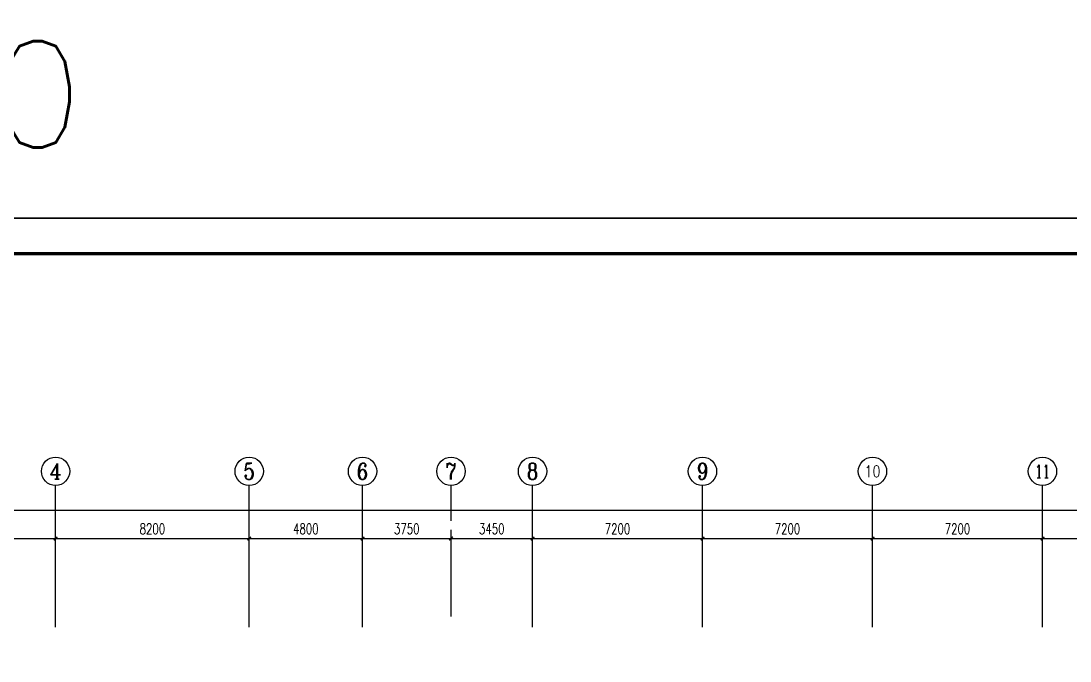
# Model space of a CAD drawing. Extents: x 1398449 to 2142961, y 256969 to 1032940.
# Drawn here: x 1540826 to 1585257, y 327310 to 354426 of the extents above; entities that cross this region are included whole.
import ezdxf
from ezdxf.enums import TextEntityAlignment as Align

# ---------------------------------------------------------------- set-up
doc = ezdxf.new("R2010")
doc.units = 0
doc.header["$LTSCALE"] = 1500
doc.header["$PDSIZE"] = 50
for name, color, linetype in [('1-建筑底图', 8, 'Continuous'), ('AXIS_TEXT', 7, 'Continuous'), ('BTTK', 7, 'Continuous'), ('PUB_TITLE', 4, 'Continuous'), ('党校-主楼（一期）参照$0$PUB_TITLE', 7, 'Continuous')]:
    doc.layers.add(name, color=color, linetype=linetype)
doc.layers.add('yichutu', color=7, linetype='Continuous', true_color=0xffffff, plot=False)
doc.styles.add('_TCH_AXIS', font='COMPLEX', dxfattribs={"bigfont": 'GBCBIG'})
doc.styles.add('_TCH_DIM_T3', font='SIMPLEX', dxfattribs={"width": 0.705882, "bigfont": 'GBCBIG'})
doc.styles.add('_TEL_DIM', font='SIMPLEX', dxfattribs={"width": 0.8, "height": 3.5, "bigfont": 'HZTXT'})
doc.styles.add('COMPLEX', font='COMPLEX')
doc.styles.add('HZ(TK)', font='geniso.shx', dxfattribs={"width": 0.9, "bigfont": 'hztxt.shx'})
doc.styles.get("Standard").update_dxf_attribs({"font": 'gbeitc.shx', "bigfont": 'gbcbig.shx'})
doc.linetypes.add('JIEDI', pattern='A,1.25,-0.25,0.25,-0.25,0.625,["/",Standard,S=0.6,R=0,X=0,Y=-0.3],0.625,-0.25,0.25,-0.25', length=4)
doc.dimstyles.new('_TCH_ARCH&&150', dxfattribs={"dimtxt": 446.25, "dimasz": 150, "dimexe": 375, "dimexo": 450, "dimgap": 189.375, "dimtad": 1, "dimdec": 0, "dimzin": 0, "dimdsep": 46, "dimtxsty": '_TCH_DIM_T3', "dimblk": 'ARCHTICK', "dimcen": 0.09, "dimclrt": 7, "dimazin": 2, "dimtfac": 1, "dimtdec": 0, "dimtix": 1, "dimtmove": 2, "dimatfit": 3, "dimfxl": 1, "dimtolj": 1, "dimtzin": 0, "dimarcsym": 0})

# ---------------------------------------------------------------- blocks, each defined once
blk = doc.blocks.new('_AXISO')
blk.add_circle((0, 0), 0.5)
at = {"layer": 'AXIS_TEXT', "style": 'COMPLEX', "width": 1.041667}
blk.add_attdef('A', text='', height=0.56, dxfattribs=at).set_placement((-0.25, -0.28), (0.25, -0.28), align=Align.FIT)
blk = doc.blocks.new('_ArchTick')
at = {"color": 0, "linetype": 'ByBlock', "const_width": 0.4}
blk.add_lwpolyline([(-0.5, -0.5), (0.5, 0.5)], dxfattribs=at)
blk = doc.blocks.new('*D518')
at = {"layer": '1-建筑底图', "color": 0, "lineweight": -2, "transparency": 16777216}
for p, q in [((15300, 41881), (15300, 45556)), ((23200, 41881), (23200, 45556)), ((15300, 45181), (23200, 45181))]:
    blk.add_line(p, q, dxfattribs=at)
at = {"layer": 'Defpoints', "color": 0}
for p in [(23200, 45181), (15300, 41431), (23200, 41431)]:
    blk.add_point(p, dxfattribs=at)
at = {"layer": '1-建筑底图', "color": 0, "lineweight": -2, "transparency": 16777216, "xscale": 150, "yscale": 150, "zscale": 150, "rotation": 180}
blk.add_blockref('_ArchTick', (15300, 45181), dxfattribs=at)
at = {"layer": '1-建筑底图', "color": 0, "lineweight": -2, "transparency": 16777216, "xscale": 150, "yscale": 150, "zscale": 150}
blk.add_blockref('_ArchTick', (23200, 45181), dxfattribs=at)
at = {"layer": '1-建筑底图', "color": 7, "transparency": 16777216, "insert": (19250, 45593), "char_height": 446.2, "attachment_point": 5, "style": '_TCH_DIM_T3'}
blk.add_mtext('\\A1;7900', dxfattribs=at)
blk = doc.blocks.new('*D519')
at = {"layer": '1-建筑底图', "color": 0, "lineweight": -2, "transparency": 16777216}
for p, q in [((23200, 41881), (23200, 45556)), ((31400, 41881), (31400, 45556)), ((23200, 45181), (31400, 45181))]:
    blk.add_line(p, q, dxfattribs=at)
at = {"layer": 'Defpoints', "color": 0}
for p in [(31400, 45181), (23200, 41431), (31400, 41431)]:
    blk.add_point(p, dxfattribs=at)
at = {"layer": '1-建筑底图', "color": 0, "lineweight": -2, "transparency": 16777216, "xscale": 150, "yscale": 150, "zscale": 150, "rotation": 180}
blk.add_blockref('_ArchTick', (23200, 45181), dxfattribs=at)
at = {"layer": '1-建筑底图', "color": 0, "lineweight": -2, "transparency": 16777216, "xscale": 150, "yscale": 150, "zscale": 150}
blk.add_blockref('_ArchTick', (31400, 45181), dxfattribs=at)
at = {"layer": '1-建筑底图', "color": 7, "transparency": 16777216, "insert": (27300, 45593), "char_height": 446.2, "attachment_point": 5, "style": '_TCH_DIM_T3'}
blk.add_mtext('\\A1;8200', dxfattribs=at)
blk = doc.blocks.new('*D520')
at = {"layer": '1-建筑底图', "color": 0, "lineweight": -2, "transparency": 16777216}
for p, q in [((31400, 41881), (31400, 45556)), ((36200, 41881), (36200, 45556)), ((31400, 45181), (36200, 45181))]:
    blk.add_line(p, q, dxfattribs=at)
at = {"layer": 'Defpoints', "color": 0}
for p in [(36200, 45181), (31400, 41431), (36200, 41431)]:
    blk.add_point(p, dxfattribs=at)
at = {"layer": '1-建筑底图', "color": 0, "lineweight": -2, "transparency": 16777216, "xscale": 150, "yscale": 150, "zscale": 150, "rotation": 180}
blk.add_blockref('_ArchTick', (31400, 45181), dxfattribs=at)
at = {"layer": '1-建筑底图', "color": 0, "lineweight": -2, "transparency": 16777216, "xscale": 150, "yscale": 150, "zscale": 150}
blk.add_blockref('_ArchTick', (36200, 45181), dxfattribs=at)
at = {"layer": '1-建筑底图', "color": 7, "transparency": 16777216, "insert": (33800, 45593), "char_height": 446.2, "attachment_point": 5, "style": '_TCH_DIM_T3'}
blk.add_mtext('\\A1;4800', dxfattribs=at)
blk = doc.blocks.new('*D521')
at = {"layer": '1-建筑底图', "color": 0, "lineweight": -2, "transparency": 16777216}
for p, q in [((36200, 41881), (36200, 45556)), ((39950, 41881), (39950, 45556)), ((36200, 45181), (39950, 45181))]:
    blk.add_line(p, q, dxfattribs=at)
at = {"layer": 'Defpoints', "color": 0}
for p in [(39950, 45181), (36200, 41431), (39950, 41431)]:
    blk.add_point(p, dxfattribs=at)
at = {"layer": '1-建筑底图', "color": 0, "lineweight": -2, "transparency": 16777216, "xscale": 150, "yscale": 150, "zscale": 150, "rotation": 180}
blk.add_blockref('_ArchTick', (36200, 45181), dxfattribs=at)
at = {"layer": '1-建筑底图', "color": 0, "lineweight": -2, "transparency": 16777216, "xscale": 150, "yscale": 150, "zscale": 150}
blk.add_blockref('_ArchTick', (39950, 45181), dxfattribs=at)
at = {"layer": '1-建筑底图', "color": 7, "transparency": 16777216, "insert": (38075, 45593), "char_height": 446.2, "attachment_point": 5, "style": '_TCH_DIM_T3'}
blk.add_mtext('\\A1;3750', dxfattribs=at)
blk = doc.blocks.new('*D522')
at = {"layer": '1-建筑底图', "color": 0, "lineweight": -2, "transparency": 16777216}
for p, q in [((39950, 41881), (39950, 45556)), ((43400, 41881), (43400, 45556)), ((39950, 45181), (43400, 45181))]:
    blk.add_line(p, q, dxfattribs=at)
at = {"layer": 'Defpoints', "color": 0}
for p in [(43400, 45181), (39950, 41431), (43400, 41431)]:
    blk.add_point(p, dxfattribs=at)
at = {"layer": '1-建筑底图', "color": 0, "lineweight": -2, "transparency": 16777216, "xscale": 150, "yscale": 150, "zscale": 150, "rotation": 180}
blk.add_blockref('_ArchTick', (39950, 45181), dxfattribs=at)
at = {"layer": '1-建筑底图', "color": 0, "lineweight": -2, "transparency": 16777216, "xscale": 150, "yscale": 150, "zscale": 150}
blk.add_blockref('_ArchTick', (43400, 45181), dxfattribs=at)
at = {"layer": '1-建筑底图', "color": 7, "transparency": 16777216, "insert": (41675, 45593), "char_height": 446.2, "attachment_point": 5, "style": '_TCH_DIM_T3'}
blk.add_mtext('\\A1;3450', dxfattribs=at)
blk = doc.blocks.new('*D523')
at = {"layer": '1-建筑底图', "color": 0, "lineweight": -2, "transparency": 16777216}
for p, q in [((43400, 41881), (43400, 45556)), ((50600, 41881), (50600, 45556)), ((43400, 45181), (50600, 45181))]:
    blk.add_line(p, q, dxfattribs=at)
at = {"layer": 'Defpoints', "color": 0}
for p in [(50600, 45181), (43400, 41431), (50600, 41431)]:
    blk.add_point(p, dxfattribs=at)
at = {"layer": '1-建筑底图', "color": 0, "lineweight": -2, "transparency": 16777216, "xscale": 150, "yscale": 150, "zscale": 150, "rotation": 180}
blk.add_blockref('_ArchTick', (43400, 45181), dxfattribs=at)
at = {"layer": '1-建筑底图', "color": 0, "lineweight": -2, "transparency": 16777216, "xscale": 150, "yscale": 150, "zscale": 150}
blk.add_blockref('_ArchTick', (50600, 45181), dxfattribs=at)
at = {"layer": '1-建筑底图', "color": 7, "transparency": 16777216, "insert": (47000, 45593), "char_height": 446.2, "attachment_point": 5, "style": '_TCH_DIM_T3'}
blk.add_mtext('\\A1;7200', dxfattribs=at)
blk = doc.blocks.new('*D524')
at = {"layer": '1-建筑底图', "color": 0, "lineweight": -2, "transparency": 16777216}
for p, q in [((50600, 41881), (50600, 45556)), ((57800, 41881), (57800, 45556)), ((50600, 45181), (57800, 45181))]:
    blk.add_line(p, q, dxfattribs=at)
at = {"layer": 'Defpoints', "color": 0}
for p in [(57800, 45181), (50600, 41431), (57800, 41431)]:
    blk.add_point(p, dxfattribs=at)
at = {"layer": '1-建筑底图', "color": 0, "lineweight": -2, "transparency": 16777216, "xscale": 150, "yscale": 150, "zscale": 150, "rotation": 180}
blk.add_blockref('_ArchTick', (50600, 45181), dxfattribs=at)
at = {"layer": '1-建筑底图', "color": 0, "lineweight": -2, "transparency": 16777216, "xscale": 150, "yscale": 150, "zscale": 150}
blk.add_blockref('_ArchTick', (57800, 45181), dxfattribs=at)
at = {"layer": '1-建筑底图', "color": 7, "transparency": 16777216, "insert": (54200, 45593), "char_height": 446.2, "attachment_point": 5, "style": '_TCH_DIM_T3'}
blk.add_mtext('\\A1;7200', dxfattribs=at)
blk = doc.blocks.new('*D525')
at = {"layer": '1-建筑底图', "color": 0, "lineweight": -2, "transparency": 16777216}
for p, q in [((57800, 41881), (57800, 45556)), ((65000, 41881), (65000, 45556)), ((57800, 45181), (65000, 45181))]:
    blk.add_line(p, q, dxfattribs=at)
at = {"layer": 'Defpoints', "color": 0}
for p in [(65000, 45181), (57800, 41431), (65000, 41431)]:
    blk.add_point(p, dxfattribs=at)
at = {"layer": '1-建筑底图', "color": 0, "lineweight": -2, "transparency": 16777216, "xscale": 150, "yscale": 150, "zscale": 150, "rotation": 180}
blk.add_blockref('_ArchTick', (57800, 45181), dxfattribs=at)
at = {"layer": '1-建筑底图', "color": 0, "lineweight": -2, "transparency": 16777216, "xscale": 150, "yscale": 150, "zscale": 150}
blk.add_blockref('_ArchTick', (65000, 45181), dxfattribs=at)
at = {"layer": '1-建筑底图', "color": 7, "transparency": 16777216, "insert": (61400, 45593), "char_height": 446.2, "attachment_point": 5, "style": '_TCH_DIM_T3'}
blk.add_mtext('\\A1;7200', dxfattribs=at)
blk = doc.blocks.new('*D526')
at = {"layer": '1-建筑底图', "color": 0, "lineweight": -2, "transparency": 16777216}
for p, q in [((65000, 41881), (65000, 45556)), ((74000, 41881), (74000, 45556)), ((65000, 45181), (74000, 45181))]:
    blk.add_line(p, q, dxfattribs=at)
at = {"layer": 'Defpoints', "color": 0}
for p in [(74000, 45181), (65000, 41431), (74000, 41431)]:
    blk.add_point(p, dxfattribs=at)
at = {"layer": '1-建筑底图', "color": 0, "lineweight": -2, "transparency": 16777216, "xscale": 150, "yscale": 150, "zscale": 150, "rotation": 180}
blk.add_blockref('_ArchTick', (65000, 45181), dxfattribs=at)
at = {"layer": '1-建筑底图', "color": 0, "lineweight": -2, "transparency": 16777216, "xscale": 150, "yscale": 150, "zscale": 150}
blk.add_blockref('_ArchTick', (74000, 45181), dxfattribs=at)
at = {"layer": '1-建筑底图', "color": 7, "transparency": 16777216, "insert": (69500, 45593), "char_height": 446.2, "attachment_point": 5, "style": '_TCH_DIM_T3'}
blk.add_mtext('\\A1;9000', dxfattribs=at)
blk = doc.blocks.new('*D474')
at = {"layer": '1-建筑底图', "color": 0, "lineweight": -2, "transparency": 16777216}
for p, q in [((-100, 41881), (-100, 46756)), ((139100, 41881), (139100, 46756)), ((-100, 46381), (139100, 46381))]:
    blk.add_line(p, q, dxfattribs=at)
at = {"layer": 'Defpoints', "color": 0}
for p in [(139100, 46381), (-100, 41431), (139100, 41431)]:
    blk.add_point(p, dxfattribs=at)
at = {"layer": '1-建筑底图', "color": 0, "lineweight": -2, "transparency": 16777216, "xscale": 150, "yscale": 150, "zscale": 150, "rotation": 180}
blk.add_blockref('_ArchTick', (-100, 46381), dxfattribs=at)
at = {"layer": '1-建筑底图', "color": 0, "lineweight": -2, "transparency": 16777216, "xscale": 150, "yscale": 150, "zscale": 150}
blk.add_blockref('_ArchTick', (139100, 46381), dxfattribs=at)
at = {"layer": '1-建筑底图', "color": 7, "transparency": 16777216, "insert": (69500, 46793), "char_height": 446.2, "attachment_point": 5, "style": '_TCH_DIM_T3'}
blk.add_mtext('\\A1;139200', dxfattribs=at)
blk = doc.blocks.new('vhtemplate_2020年新竖式图框_A1_1_2', base_point=(-420.5, 0))
at = {"layer": 'PUB_TITLE', "color": 7}
blk.add_lwpolyline([(-420.5, 594), (841, 594), (841, 0), (-420.5, 0)], close=True, dxfattribs=at)
at = {"layer": 'PUB_TITLE', "const_width": 1}
blk.add_lwpolyline([(-395.5, 10), (831, 10), (831, 584), (-395.5, 584)], close=True, dxfattribs=at)
at = {"layer": 'BTTK', "color": 4, "style": 'HZ(TK)', "width": 0.9}
for tag, p in [('合作单位', (796, 511.5)), ('建设单位', (796, 209.5)), ('工程名称', (796, 176.5)), ('子项名称', (806, 160)), ('图纸名称', (796, 141))]:
    blk.add_attdef(tag, text='', height=3.5, dxfattribs=at).set_placement(p, align=Align.MIDDLE_CENTER)
for tag, p in [('注册证书号', (808.5, 309.01)), ('注册印章号', (808.5, 301.01)), ('设计号', (806, 193)), ('图别', (789.75, 34)), ('图号', (822.25, 34)), ('版本号', (789.75, 26)), ('日期', (822.25, 26))]:
    blk.add_attdef(tag, text='', height=3.5, dxfattribs=at).set_placement(p, align=Align.MIDDLE)
blk = doc.blocks.new('yct-1261-594-189225-89100-150-1004.0')
at = {"layer": 'yichutu', "color": 7, "true_color": 0xffffff}
blk.add_lwpolyline([(0, 0), (0, 89100), (189225, 89100), (189225, 0)], close=True, dxfattribs=at)
at = {"layer": 'yichutu', "color": 7, "true_color": 0xffffff, "style": '_TEL_DIM'}
blk.add_text('A1+1/2 1:150', height=4500, dxfattribs=at).set_placement((0, 92100))
blk = doc.blocks.new('1-五层建筑底图')
at = {"layer": '1-建筑底图'}
for p, q in [((23200, 41430.7), (23200, 47430.7)), ((31400, 41430.7), (31400, 47430.7)), ((36200, 41430.7), (36200, 47430.7)), ((39950, 45930.7), (39950, 47430.7)), ((43400, 41430.7), (43400, 47430.7)), ((50600, 41430.7), (50600, 47430.7)), ((57800, 41430.7), (57800, 47430.7)), ((65000, 41430.7), (65000, 47430.7))]:
    blk.add_line(p, q, dxfattribs=at)
ref = blk.add_blockref('_AXISO', (23200, 48030.7), dxfattribs=dict(at, xscale=1200, yscale=1200, zscale=1200))
ref.add_attrib('A', '4', dxfattribs={"layer": 'AXIS_TEXT', "height": 668.2, "style": '_TCH_AXIS'}).set_placement((22945.5, 47696.6), (23454.5, 47696.6), align=Align.FIT)
ref = blk.add_blockref('_AXISO', (31400, 48030.7), dxfattribs=dict(at, xscale=1200, yscale=1200, zscale=1200))
ref.add_attrib('A', '5', dxfattribs={"layer": 'AXIS_TEXT', "height": 698.9, "style": '_TCH_AXIS'}).set_placement((31167, 47681.2), (31633, 47681.2), align=Align.FIT)
ref = blk.add_blockref('_AXISO', (36200, 48030.7), dxfattribs=dict(at, xscale=1200, yscale=1200, zscale=1200))
ref.add_attrib('A', '6', dxfattribs={"layer": 'AXIS_TEXT', "height": 698.9, "style": '_TCH_AXIS'}).set_placement((35967, 47681.2), (36433, 47681.2), align=Align.FIT)
ref = blk.add_blockref('_AXISO', (39950, 48030.7), dxfattribs=dict(at, xscale=1200, yscale=1200, zscale=1200))
ref.add_attrib('A', '7', dxfattribs={"layer": 'AXIS_TEXT', "height": 698.9, "style": '_TCH_AXIS'}).set_placement((39717, 47681.2), (40183, 47681.2), align=Align.FIT)
ref = blk.add_blockref('_AXISO', (43400, 48030.7), dxfattribs=dict(at, xscale=1200, yscale=1200, zscale=1200))
ref.add_attrib('A', '8', dxfattribs={"layer": 'AXIS_TEXT', "height": 698.9, "style": '_TCH_AXIS'}).set_placement((43167, 47681.2), (43633, 47681.2), align=Align.FIT)
ref = blk.add_blockref('_AXISO', (50600, 48030.7), dxfattribs=dict(at, xscale=1200, yscale=1200, zscale=1200))
ref.add_attrib('A', '9', dxfattribs={"layer": 'AXIS_TEXT', "height": 698.9, "style": '_TCH_AXIS'}).set_placement((50367, 47681.2), (50833, 47681.2), align=Align.FIT)
ref = blk.add_blockref('_AXISO', (57800, 48030.7), dxfattribs=dict(at, xscale=1200, yscale=1200, zscale=1200))
ref.add_attrib('A', '10', dxfattribs={"layer": 'AXIS_TEXT', "height": 492.67, "style": '_TCH_AXIS'}).set_placement((57459.8, 47784.3), (58140.2, 47784.3), align=Align.FIT)
ref = blk.add_blockref('_AXISO', (65000, 48030.7), dxfattribs=dict(at, xscale=1200, yscale=1200, zscale=1200))
ref.add_attrib('A', '11', dxfattribs={"layer": 'AXIS_TEXT', "height": 553.14, "style": '_TCH_AXIS'}).set_placement((64683.9, 47754.1), (65316.1, 47754.1), align=Align.FIT)
for p1, p2, distance, picture, middle in [((-100, 41430.7), (139100, 41430.7), 4950, '*D474', (69500, 46793.2)), ((15300, 41430.7), (23200, 41430.7), 3750, '*D518', (19250, 45593.2)), ((23200, 41430.7), (31400, 41430.7), 3750, '*D519', (27300, 45593.2)), ((31400, 41430.7), (36200, 41430.7), 3750, '*D520', (33800, 45593.2)), ((36200, 41430.7), (39950, 41430.7), 3750, '*D521', (38075, 45593.2)), ((39950, 41430.7), (43400, 41430.7), 3750, '*D522', (41675, 45593.2)), ((43400, 41430.7), (50600, 41430.7), 3750, '*D523', (47000, 45593.2)), ((50600, 41430.7), (57800, 41430.7), 3750, '*D524', (54200, 45593.2)), ((57800, 41430.7), (65000, 41430.7), 3750, '*D525', (61400, 45593.2)), ((65000, 41430.7), (74000, 41430.7), 3750, '*D526', (69500, 45593.2))]:
    dim = blk.add_aligned_dim(p1=p1, p2=p2, distance=distance, dimstyle='_TCH_ARCH&&150', dxfattribs=at)
    dim.commit()
    dim.dimension.update_dxf_attribs({"geometry": picture, "text_midpoint": middle})

msp = doc.modelspace()

# ---------------------------------------------------------------- linework, layer by layer
at = {"layer": '党校-主楼（一期）参照$0$PUB_TITLE'}
msp.add_lwpolyline([(1498789.3, 256969), (1687939.3, 256969), (1687939.3, 346069), (1498789.3, 346069)], close=True, dxfattribs=at)
at = {"layer": '党校-主楼（一期）参照$0$PUB_TITLE', "const_width": 150}
msp.add_lwpolyline([(1502539.3, 258469), (1686439.3, 258469), (1686439.3, 344569), (1502539.3, 344569)], close=True, dxfattribs=at)

# ---------------------------------------------------------------- block references
at = {"xscale": 150, "yscale": 150, "zscale": 150}
msp.add_blockref('vhtemplate_2020年新竖式图框_A1_1_2', (1498714.3, 256969), dxfattribs=at)
at = {"layer": '1-建筑底图', "linetype": 'JIEDI'}
msp.add_blockref('1-五层建筑底图', (1519091, 287317.1), dxfattribs=at)
at = {"layer": 'yichutu'}
msp.add_blockref('yct-1261-594-189225-89100-150-1004.0', (1498714.3, 256969), dxfattribs=at)

doc.saveas('drawing.dxf')
